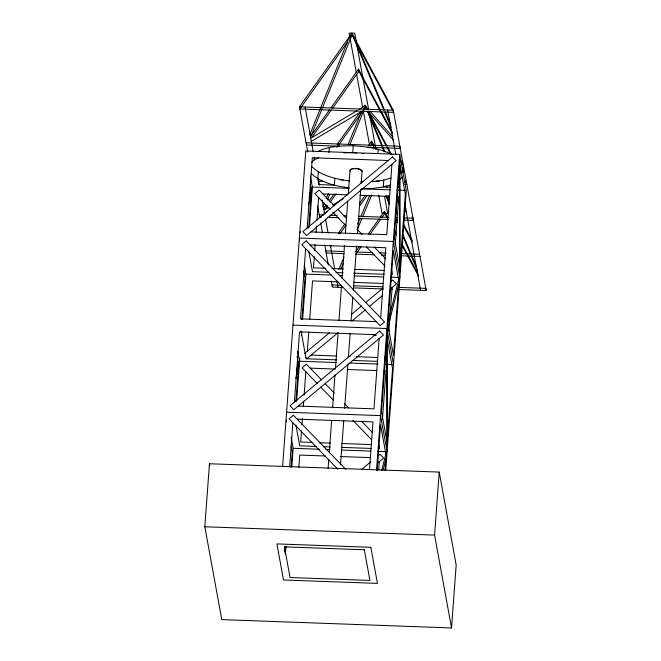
<?xml version="1.0" encoding="UTF-8"?>
<svg xmlns="http://www.w3.org/2000/svg" width="661" height="661" viewBox="0 0 661 661"><rect width="100%" height="100%" fill="white"/><g stroke="black" fill="none" stroke-linecap="round" stroke-linejoin="round"><path stroke-width="0.99" d="M284.552 551.885L284.858 546.804M204.827 526.759L209.454 463.749L439.218 472.086L456.173 564.94L451.546 627.95L221.782 619.613L204.827 526.759L434.591 535.096L451.546 627.95M282.586 466.749L305.77 150.972L399.715 154.377L406.3 190.451L385.751 470.219M289.65 466.559L292.864 422.776M294.376 402.152L299.54 331.913L375.308 334.664M305.646 248.71L300.499 318.866L376.183 321.61M307.167 228.053L312.331 157.748L388.189 160.491M291.071 467.476L292.203 452.116L291.104 446.084M295.93 401.351L298.326 368.731M301.92 319.742L304.994 277.95L303.705 270.919M308.646 228.161L311.124 194.491M285.378 554.447L285.982 546.283M291.823 466.666L293.178 448.29L291.162 437.268M296.632 401.161L299.797 358.138M301.449 335.598L301.755 331.5M302.655 319.205L305.96 274.125L304.316 265.111M309.422 226.996L312.356 187.038L310.348 176.016M314.529 157.905L314.388 159.871L314.025 157.888M318.321 171.761L317.817 178.652L318.899 184.593L334.383 185.154L334.887 178.272M298.83 467.294L299.73 455.074L325.344 455.999M301.507 430.815L300.689 442.019L311.959 442.432M301.961 424.709L302.408 418.595M303.308 406.375L303.68 401.277M304.126 395.171L305.845 371.738M307.357 351.173L308.778 331.83M309.679 319.602L312.521 280.908L338.135 281.834M314.297 256.65L313.479 267.854L325.774 268.3M314.752 250.536L315.198 244.43M316.098 232.201L316.545 226.095M316.991 219.981L318.635 197.573M328.93 152.517L329.294 147.601M328.104 468.533L328.781 459.288M329.31 452.091L331.648 420.231M332.557 407.903L334.97 375.01M335.424 368.846L338.068 332.871M338.969 320.544L341.539 285.602M342.067 278.405L344.48 245.512M345.389 233.184L347.727 201.324M348.256 194.127L349.991 170.488M343.712 152.807L352.743 152.674L353.247 145.784C366.467 146.676 380.083 148.403 392.014 154.525M340.498 464.865L343.745 420.669M344.645 408.341L347.893 364.145M348.421 356.948L350.156 333.309M351.065 320.982L352.8 297.343M353.329 290.146L356.568 245.958M357.477 233.622L360.724 189.426M361.179 183.262L362.079 170.926M377.902 153.311L378.191 149.378M383.793 180.048L383.289 186.931L390.064 187.179M369.499 469.756L373.011 421.9L297.219 419.148M379.133 338.606L373.969 408.845L298.202 406.094M380.653 317.891L385.801 247.735L310.116 244.983M391.932 164.308L386.759 234.68L310.91 231.928M376.522 470.153L399.715 154.377M377.167 470.764L380.538 424.858L385.867 454.016M386.668 341.415L381.496 411.803L386.825 440.961M388.156 321.114L393.328 250.684L398.657 279.859M399.459 167.225L394.286 237.638L399.616 266.804M378.728 469.822L379.331 461.667M382.405 419.776L385.999 370.887L383.95 370.813M388.899 331.335L389.874 318.081M390.023 316.041L392.122 287.502M395.27 244.595L398.79 196.722L396.74 196.648M401.062 160.797L403.507 165.523L403.003 172.414L402.185 170.835M385.049 470.384L385.875 459.164M387.371 438.83L392.535 368.441L387.214 339.283M398.666 284.974L393.493 355.387L388.172 326.22M400.153 264.681L405.325 194.276L400.004 165.11M434.591 535.096L439.218 472.086M285.18 552.588L285.717 546.407M402.904 169.29L403.507 165.523M300.077 232.73L300.433 231.317M309.133 197.135L311.653 187.237L311.661 192.368L308.39 205.224M296.343 371.251L298.871 361.336L298.879 366.566L295.847 378.456M381.628 470.682L386.412 451.884L386.421 457.032L383.14 469.888M309.67 134.902L349.735 36.223L352.197 34.653L353.643 36.363L384.495 109.957M310.24 137.975L352.197 34.653L383.925 110.337M322.816 206.926L324.369 203.117M326.303 198.358L328.236 193.59M348.339 144.081L361.608 111.403L310.86 141.636M323.716 209.215L325.518 204.778M327.443 200.01L329.765 194.301M349.867 144.792L365.343 106.677L366.797 108.387L365.07 105.173L364.17 106.446M338.886 269.407L344.017 257.079M357.832 223.905L360.204 218.221M360.989 216.321L369.673 195.466M363.624 109.586L365.194 105.834L368.491 109.561M340.878 268.961L343.249 263.268M357.097 230.053L361.84 218.667M362.633 216.767L371.73 194.937M307.737 152.038L299.483 106.826L351.925 33.149L393.287 110.23L426.213 290.526L398.914 289.535M347.174 42.544L299.879 108.982L393.683 112.387L352.313 35.314L351.925 33.149M351.412 36.586L352.313 35.314M311.207 135.604L329.765 109.536M330.963 107.85L358.493 69.165L380.298 109.792M331.351 110.015L311.595 137.769L357.155 110.627M332.549 108.33L358.89 71.322L358.493 69.165M337.176 144.362L359.923 112.403M336.978 147.37L363.286 110.404M364.558 108.611L365.467 107.338L365.07 105.173M324.353 207.628L326.154 205.108M329.145 200.903L333.929 194.177M368.656 145.395L371.647 141.19L374.068 145.693M327.74 205.588L324.749 209.793L329.128 207.182M330.136 202.225L336.127 193.813M370.243 145.874L372.044 143.346L371.647 141.19M338.358 233.209L344.943 223.955M359.311 203.778L365.293 195.367M330.351 247.173L331.541 245.504M339.878 233.787L345.835 225.426M359.526 206.182L367.268 195.301M355.808 251.527L359.394 246.495M368.342 233.92L379.075 218.832M380.273 217.163L384.446 211.297L387.825 217.593M357.32 252.114L361.509 246.231M369.887 234.465L380.653 219.336M381.851 217.659L384.842 213.453L384.446 211.297M311.761 162.309L313.711 160.218L318.751 157.64M399.31 173.835L401.384 171.612M398.36 181.205L402.26 177.024M304.465 353.585L329.376 332.814M351.379 314.471L361.592 305.952M365.525 302.672L382.81 288.262M391.229 281.231L392.675 280.033L396.443 283.883L390.527 288.824M337.878 332.772L306.803 358.7L305.547 357.403M352.024 320.965L365.384 309.811M369.309 306.53L382.669 295.384M361.369 469.632L370.804 461.766M377.72 455.999L379.885 454.198L383.661 458.056L377.745 462.989M364.657 107.115L365.343 106.677L366.177 108.66L365.467 107.338M358.906 109.577L365.194 105.834L366.83 109.701M332.632 205.092L343.15 198.829M324.014 213.66L327.517 211.57M317.511 151.65C328.434 146.031 341.216 145.841 353.247 145.784M391.163 178.032L382.876 180.296L371.879 181.684M390.659 184.923L382.372 187.179L371.375 188.575L362.344 188.699M360.84 181.841L362.848 181.816M299.483 106.826L393.287 110.23M306.06 142.834L399.864 146.238M306.456 144.999L339.374 146.188M367.458 147.213L400.26 148.403L399.583 146.42L399.988 146.899M340.109 179.842L343.092 179.949M376.101 181.147L379.191 181.263M404.565 182.18L406.441 182.254L405.474 180.445M318.652 181.213L323.816 181.403M404.962 184.345L406.837 184.411M312.356 187.038L349.115 188.377M361.369 188.823L389.965 189.856M397.112 190.12L405.276 190.418M322.965 193.97L347.554 194.863M359.848 195.309L389.56 196.383M319.205 214.858L323.898 215.032M329.996 215.255L337.217 215.511M343.406 215.742L346.504 215.85M358.89 216.304L388.817 217.386M396.038 217.651L398.104 217.725M404.292 217.948L413.018 218.262L412.208 216.758L413.414 220.427L403.656 220.072M321.477 217.089L319.602 217.023L317.569 205.901M327.294 217.304L338.647 217.709M358.254 218.419L388.181 219.51M395.402 219.774L397.468 219.849M325.782 250.874L343.794 251.527M356.18 251.973L372.688 252.576M378.877 252.799L386.107 253.064M401.582 253.626L419.595 254.278M326.179 253.031L344.191 253.684M355.544 254.097L374.118 254.774M381.339 255.039L385.462 255.187M400.946 255.749L419.983 256.435M331.921 268.523L343.191 268.936M354.461 269.341L384.173 270.423M328.889 272.274L312.504 271.679L308.712 250.899M336.061 272.53L343.224 272.795M353.461 273.167L384.181 274.282M305.96 274.125L331.492 275.05M339.663 275.348L342.72 275.455M353.957 275.868L383.57 276.942M390.717 277.199L398.88 277.496M353.503 282.387L383.223 283.453M332.012 284.965L341.762 285.321M353.114 285.734L383.041 286.816M398.517 287.378L425.816 288.37M342.158 287.477L332.4 287.122L331.277 280.975M353.511 287.89L383.438 288.973M390.659 289.237L392.725 289.311M292.98 325.138L386.925 328.542L393.51 364.616L384.322 364.285M311.141 355.081L336.755 356.015M348.025 356.419L350.074 356.494M356.221 356.717L377.737 357.502M336.829 359.873L306.109 358.766L301.052 331.062M352.189 360.435L377.786 361.36M336.325 362.542L299.573 361.212L297.739 351.189M349.603 363.021L378.191 364.062M310.174 368.136L334.763 369.028M347.058 369.474L376.778 370.557M286.585 412.216L380.529 415.629L387.115 451.703M319.131 442.688L330.401 443.101M341.671 443.506L371.383 444.589M316.098 446.439L299.714 445.845L295.921 425.073M323.27 446.704L330.434 446.96M341.696 447.365L371.391 448.447M293.178 448.29L319.726 449.257M325.848 449.48L329.93 449.629M341.167 450.034L370.78 451.108M377.927 451.364L386.09 451.661M340.712 456.553L370.433 457.627M352.743 152.674L356.833 153.03M361.947 153.468L363.988 153.641M349.611 180.982C336.383 179.114 322.089 176.305 312.025 166.845M349.107 187.864C335.879 185.997 321.585 183.196 311.521 173.736M372.366 334.557L376.258 335.416M334.359 205.753L319.189 190.071L314.867 193.673L330.029 209.347M337.936 209.438L346.504 218.304M357.221 229.384L362.228 234.548M374.374 247.107L385.801 258.922M332.888 212.305L345.753 225.599M366.467 247.007L385.049 266.209M321.577 379.918L306.398 364.236L302.077 367.838L317.239 383.512M325.146 383.603L334.433 393.204M344.439 403.549L348.719 407.977M361.584 421.272L372.3 432.344M320.816 387.206L333.673 400.5M352.966 420.437L371.54 439.639M378.398 446.72L379.654 448.026M345.761 469.31L293.418 415.215L289.072 418.851L337.829 469.244M369.838 111.081L392.824 137.025M393.46 140.206L368.16 111.643L382.289 145.354M385.694 186.162L387.049 187.683M397.187 199.126L399.211 201.415M404.623 207.521L405.97 209.05M397.154 201.547L399.178 203.836M404.59 209.942L406.614 212.231M381.273 111.593L392.411 132.357M358.89 71.322L392.328 133.613M368.194 110.998L387.057 146.139M388.032 147.948L391.419 154.269M367.656 111.42L385.999 145.585M386.966 147.395L390.841 154.616M375.035 147.494L376.002 149.295M372.044 143.346L374.952 148.766M388.098 195.598L389.552 198.308M396.336 210.942L397.79 213.652M403.598 224.484L412.324 240.736M387.635 196.16L389.56 199.754M395.84 211.454L397.773 215.048M403.565 225.847L412.257 242.042M394.105 229.284L396.038 232.887M402.309 244.578L418.248 274.265M384.842 213.453L388.23 219.758M394.51 231.466L396.443 235.076M402.243 245.884L406.598 253.989M407.564 255.79L418.686 276.513M425.345 288.923L426.213 290.526M386.421 195.714L389.643 203.307M396.476 219.46L397.682 222.311M402.913 234.655L416.587 266.953M425.337 287.618L425.94 289.055M385.809 195.97L389.428 204.53M395.468 218.783L397.079 222.583M402.714 235.894L410.357 253.948M411.167 255.857L417.603 271.06M385.289 111.841L390.833 125.069M384.719 112.221L391.056 127.342M383.083 147.263L385.082 152.022M367.376 111.519L384.132 151.509M397.699 183.874L398.889 186.733M387.66 110.023L395.683 153.93M404.846 204.125L420.586 290.328M398.046 183.527L398.773 187.493M399.905 277.537L393.32 241.463L299.375 238.051L299.747 240.059M356.403 42.37L354.734 33.257L349.107 33.05L356.32 72.553M356.766 44.394L368.607 109.222M369.342 113.279L375.82 148.725M384.512 196.334L387.652 213.553L382.025 213.354L378.703 195.119M356.692 74.577L362.608 106.991M363.352 111.048L369.639 145.486M391.651 270.622L392.378 274.579M385.082 356.717L385.983 361.658M378.86 444.787L379.588 448.745M305.109 107.024L313.314 151.98M318.263 179.048L319.379 185.196M322.105 200.126L324.65 214.065M325.592 219.212L328.137 233.151M330.318 245.099L334.54 268.201M336.903 281.173L338.027 287.328M320.692 222.997L322.51 232.953M324.691 244.9L328.368 265.003M310.191 184.336L311.116 189.36M297.037 356.469L298.318 363.5M209.454 463.749L209.818 465.765M286.329 419.933L286.329 421.999M350.305 171.1A6.073 2.297 4.2 0 1 355.61 168.39A6.073 2.297 4.2 0 1 361.988 171.521M351.355 169.547A5.222 1.975 4.2 0 1 352.106 169.166M353.123 168.886A5.222 1.975 4.2 0 1 357.031 168.836M358.32 169.076A5.222 1.975 4.2 0 1 359.452 169.431M360.352 169.877A5.222 1.975 4.2 0 1 360.956 170.373M399.996 159.979L399.451 162.102L399.624 271.935L400.161 269.812L399.996 159.979M399.194 277.744L387.619 323.229L387.627 328.335L399.203 282.858L399.194 277.744M387.206 334.127L386.66 336.259L386.834 446.117L387.379 443.985L387.206 334.127M392.485 156.913L302.87 231.639L306.613 235.514L396.22 160.73L392.485 156.913M306.217 240.951L301.755 244.677L380.083 325.642L384.545 321.915L306.217 240.951M379.687 331.012L290.005 405.796L293.823 409.746L383.504 334.962L379.687 331.012M370.854 547.316L276.918 543.904L283.503 579.978L377.439 583.382L370.854 547.316M364.318 549.762L284.445 546.862L290.047 577.532L369.92 580.432L364.318 549.762"/></g></svg>
